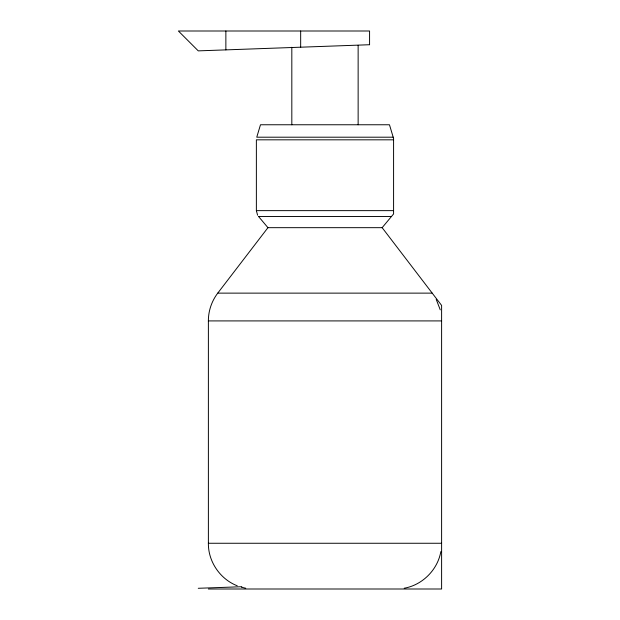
<?xml version="1.0" encoding="UTF-8"?>
<svg xmlns="http://www.w3.org/2000/svg" width="620" height="620" viewBox="0 0 620 620"><rect width="100%" height="100%" fill="white"/><g stroke="black" fill="none" stroke-linecap="round" stroke-linejoin="round"><path stroke-width="0.93" d="M300.669 47.197L300.669 31M237.251 585.792C220.162 579.196 208.126 561.604 208.382 543.26L208.382 320.912C208.32 310.946 211.73 301.049 217.752 293.128L267.949 227.672L258.54 216.496M440.843 551.583C437.658 569.819 422.429 585.048 404.193 588.233M267.809 227.672L382.153 227.672L393.584 213.954L393.584 138.485L389.469 124.76L260.485 124.76L256.757 137.198L393.196 137.198M198.261 588.287L241.815 586.721M393.584 139.826L256.37 139.826L256.37 210.637L257.594 215.21M256.37 210.637L393.584 210.637M258.494 216.496L391.468 216.496M217.752 293.128L432.202 293.128M208.351 320.912L441.611 320.912M208.351 543.26L441.611 543.26M208.351 589L441.611 589L441.611 305.428L382.153 227.672M241.498 587.233L245.76 588.233M436.209 299.351L440.254 309.853M358.135 45.337L358.135 124.76M291.819 47.275L291.819 124.76M225.866 31L225.866 49.879M369.559 44.725L198.261 50.871L178.389 31L369.574 31L369.574 44.718"/></g></svg>
